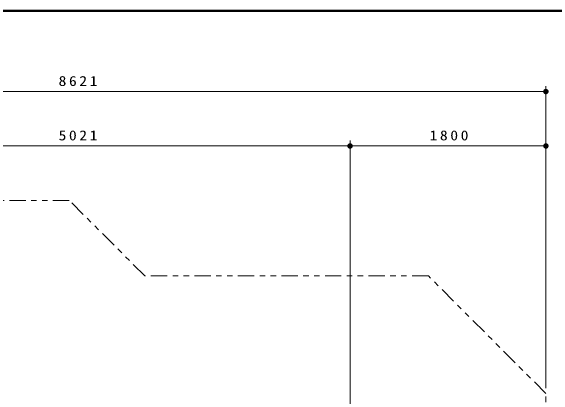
# Model space of a CAD drawing. Units: millimetres on the paper, scale 1:50. Extents: x -385 to 0, y -594 to 267.
# Drawn here: x -273.3 to -173.4, y 196.2 to 267 of the extents above; entities that cross this region are included whole.
import ezdxf

# ---------------------------------------------------------------- set-up
doc = ezdxf.new("R2010")
doc.units = ezdxf.units.MM
doc.linetypes.add('USER3', pattern=[8, 3, -1, 1, -1, 1, -1])
doc.layers.add('LY_1', color=140, linetype='Continuous', lineweight=50)
doc.styles.add('ＭＳ ゴシック', font='')
doc.styles.get('ＭＳ ゴシック').set_extended_font_data('MS Gothic')

# ---------------------------------------------------------------- blocks, each defined once
blk = doc.blocks.new('filled_dot')
at = {"color": 0, "linetype": 'Continuous', "lineweight": -2, "const_width": 1.25}
blk.add_lwpolyline([(-0.625, 0, 1), (0.625, 0, 1)], format="xyb", close=True, dxfattribs=at)

msp = doc.modelspace()

# ---------------------------------------------------------------- linework, layer by layer
at = {"layer": 'LY_1', "color": 7}
msp.add_line((0, 267), (-385, 267), dxfattribs=at)
at = {"layer": 'LY_1', "color": 7, "lineweight": 13}
for p, q in [((-174.93, 197.678), (-174.93, 253.169)), ((-347.346, 252.169), (-174.93, 252.169)), ((-210.931, 182.397), (-210.931, 243.169)), ((-210.931, 182.397), (-210.931, 243.169)), ((-174.93, 197.678), (-174.93, 243.169)), ((-311.346, 242.169), (-210.931, 242.169)), ((-210.931, 242.169), (-174.93, 242.169))]:
    msp.add_line(p, q, dxfattribs=at)
at = {"layer": 'LY_1', "color": 7, "linetype": 'USER3', "lineweight": 13}
msp.add_lwpolyline([(-347.346, 194.089), (-347.346, 153.706), (-321.021, 127.381), (-321.021, 89.106), (-295.932, 64.017), (-262.709, 64.017), (-237.621, 89.106), (-237.621, 129.506), (-196.54, 129.506), (-174.93, 151.117), (-174.93, 196.678), (-196.54, 218.288), (-248.674, 218.288), (-262.555, 232.169), (-296.086, 232.169), (-309.967, 218.288), (-323.146, 218.288)], close=True, dxfattribs=at)

# ---------------------------------------------------------------- block references
at = {"layer": 'LY_1', "color": 7, "lineweight": 13, "xscale": 0.4, "yscale": 0.4, "rotation": 180}
for p in [(-174.93, 252.169), (-210.931, 242.169), (-174.93, 242.169)]:
    msp.add_blockref('filled_dot', p, dxfattribs=at)
at = {"layer": 'LY_1', "color": 7, "lineweight": 13, "xscale": 0.4, "yscale": 0.4}
msp.add_blockref('filled_dot', (-210.931, 242.169), dxfattribs=at)

# ---------------------------------------------------------------- texts
at = {"layer": 'LY_1', "color": 7, "char_height": 1.833, "attachment_point": 8, "style": 'ＭＳ ゴシック'}
for s, insert in [('\\T1.33;\\W1.15;8621', (-260.71, 253.169)), ('\\T1.33;\\W1.15;5021', (-260.715, 243.169)), ('\\T1.33;\\W1.15;1800', (-192.509, 243.169))]:
    msp.add_mtext(s, dxfattribs=dict(at, insert=insert))

doc.saveas('drawing.dxf')
